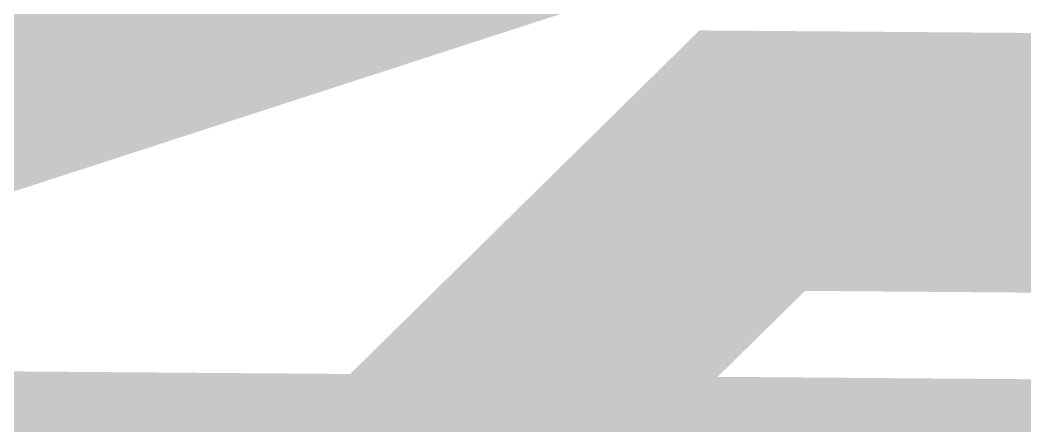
# Model space of a CAD drawing. Header units: metres. Extents: x 326467 to 340077, y 1811030 to 1824953.
# Drawn here: x 327352.84 to 327364.56, y 1813700.46 to 1813705.2 of the extents above; entities that cross this region are included whole.
import ezdxf

# ---------------------------------------------------------------- set-up
doc = ezdxf.new("R2010")
doc.units = ezdxf.units.M
doc.header["$MEASUREMENT"] = 0
for name, color, linetype in [('HAZARDS LINE', 1, 'Continuous'), ('HIGH TIDE LINE', 6, 'Continuous'), ('LOW TIDE LINE', 5, 'Continuous'), ('NDZ-200M FROM CRZ', 30, 'Continuous'), ('RIVER HATCH', 4, 'Continuous')]:
    doc.layers.add(name, color=color, linetype=linetype)

# ---------------------------------------------------------------- blocks, each defined once
blk = doc.blocks.new('16')
at = {"layer": 'HAZARDS LINE', "lineweight": 18, "const_width": 3.032}
blk.add_lwpolyline([(327337.032, 1813691.614), (327341.106, 1813695.626), (327341.137, 1813699.669), (327345.18, 1813699.637), (327345.211, 1813703.681), (327349.253, 1813703.649), (327361.412, 1813707.599), (327361.443, 1813711.642), (327365.485, 1813711.611), (327377.675, 1813719.603), (327381.717, 1813719.572), (327381.749, 1813723.615), (327385.791, 1813723.584), (327385.822, 1813727.627), (327389.865, 1813727.596)], dxfattribs=at)
at = {"layer": 'HIGH TIDE LINE', "color": 220, "linetype": 'Continuous', "lineweight": 15, "true_color": 0xff00c5, "const_width": 3.032}
blk.add_lwpolyline([(327442.791, 1813775.707), (327438.686, 1813767.652), (327434.643, 1813767.683), (327430.57, 1813763.672), (327422.423, 1813755.648), (327418.349, 1813751.636), (327414.275, 1813747.624), (327414.244, 1813743.581), (327406.097, 1813735.557), (327401.992, 1813727.502), (327397.95, 1813727.533), (327397.918, 1813723.49), (327393.845, 1813719.479), (327385.729, 1813715.498), (327377.613, 1813711.517), (327373.539, 1813707.505), (327369.465, 1813703.493), (327365.423, 1813703.525), (327361.38, 1813703.556), (327357.307, 1813699.544), (327353.264, 1813699.575), (327349.222, 1813699.606), (327349.191, 1813695.563), (327345.117, 1813691.551)], dxfattribs=at)
at = {"layer": 'LOW TIDE LINE', "lineweight": 18, "const_width": 3.032}
blk.add_lwpolyline([(327389.678, 1813703.337), (327369.465, 1813703.493), (327369.434, 1813699.45), (327357.307, 1813699.544), (327357.12, 1813675.285)], dxfattribs=at)
at = {"layer": 'NDZ-200M FROM CRZ', "const_width": 3.032, "flags": 128}
blk.add_lwpolyline([(327345.117, 1813691.551), (327349.191, 1813695.563), (327349.222, 1813699.606), (327353.264, 1813699.575), (327357.307, 1813699.544), (327361.38, 1813703.556), (327365.423, 1813703.525), (327369.465, 1813703.493), (327373.539, 1813707.505), (327377.613, 1813711.517), (327385.729, 1813715.498), (327393.845, 1813719.479), (327397.918, 1813723.49), (327397.95, 1813727.533), (327401.992, 1813727.502), (327406.097, 1813735.557), (327414.244, 1813743.581), (327414.275, 1813747.624), (327418.349, 1813751.636), (327422.423, 1813755.648), (327430.57, 1813763.672), (327434.643, 1813767.683), (327438.686, 1813767.652), (327442.791, 1813775.707)], dxfattribs=at)
at = {"layer": 'RIVER HATCH', "const_width": 3.032, "flags": 128}
blk.add_lwpolyline([(327389.678, 1813703.337), (327369.465, 1813703.493), (327369.434, 1813699.45), (327357.307, 1813699.544), (327357.12, 1813675.285)], dxfattribs=at)

msp = doc.modelspace()

# ---------------------------------------------------------------- block references
msp.add_blockref('16', (0, 0))

doc.saveas('drawing.dxf')
